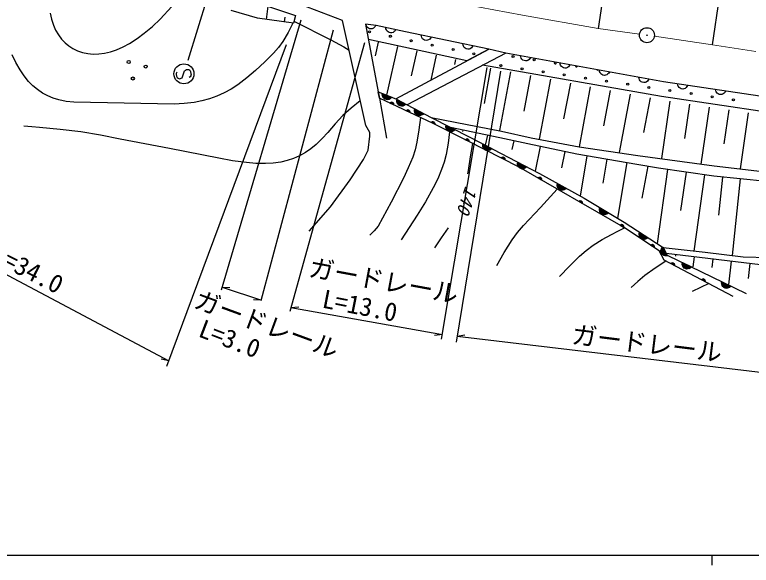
# Model space of a CAD drawing. Units: millimetres, scale not verified. Extents: x 40000 to 680000, y 20000 to 380000.
# Drawn here: x 98747 to 171901, y 204000 to 258710 of the extents above; entities that cross this region are included whole.
import ezdxf
from ezdxf.enums import TextEntityAlignment as Align

# ---------------------------------------------------------------- set-up
doc = ezdxf.new("R2010")
doc.units = ezdxf.units.MM
doc.header["$LTSCALE"] = 1000
doc.linetypes.add('CHAIN', pattern=[18.5, 12, -1.5, 3.5, -1.5])
for name, color, linetype, lineweight in [('M-BGD', 7, 'Continuous', 25), ('M-BMK', 2, 'CHAIN', 13), ('M-TTL-BAND', 7, 'Continuous', 25)]:
    doc.layers.add(name, color=color, linetype=linetype, lineweight=lineweight)
doc.styles.add('ＭＳ ゴシック', font='')
doc.styles.add('ＭＳ 明朝', font='')
doc.styles.get('ＭＳ ゴシック').set_extended_font_data('MS Gothic')
doc.styles.get('ＭＳ 明朝').set_extended_font_data('MS Mincho')

# ---------------------------------------------------------------- blocks, each defined once
blk = doc.blocks.new('BUHIN1')
at = {"color": 7, "linetype": 'Continuous', "lineweight": 25}
for radius in [746, 22.5]:
    blk.add_circle((0, 0), radius, dxfattribs=at)
blk = doc.blocks.new('BUHIN30')
at = {"color": 7, "linetype": 'Continuous', "lineweight": 25}
for p, q in [((-467, -109), (422, 226)), ((377, 276), (-465, -42)), ((-452, 30), (317, 320)), ((253, 363), (-427, 106)), ((-393, 186), (173, 399)), ((41, 416), (-308, 285))]:
    blk.add_line(p, q, dxfattribs=at)
blk.add_lwpolyline([(-468, -176), (-471, -55), (-452, 57), (-399, 194), (-317, 289), (-221, 366), (-76, 420), (48, 427), (172, 409), (302, 341), (392, 271), (468, 176)], close=True, dxfattribs=at)
blk = doc.blocks.new('BUHIN35')
at = {"color": 7, "linetype": 'Continuous', "lineweight": 25}
for p, q in [((369, 286), (-464, -54)), ((-463, -122), (416, 237)), ((-453, 18), (309, 328)), ((244, 369), (-430, 95)), ((-398, 175), (162, 404)), ((30, 417), (-315, 276))]:
    blk.add_line(p, q, dxfattribs=at)
blk.add_lwpolyline([(-463, -189), (-469, -67), (-453, 45), (-404, 183), (-325, 281), (-230, 360), (-87, 418), (36, 428), (161, 414), (292, 349), (385, 281), (463, 189)], close=True, dxfattribs=at)
blk = doc.blocks.new('BUHIN36')
at = {"color": 7, "linetype": 'Continuous', "lineweight": 25}
for p, q in [((185, 51), (-165, -97)), ((-146, -116), (185, 24)), ((181, -5), (-122, -133)), ((-95, -149), (173, -35)), ((160, -68), (-63, -162)), ((-10, -167), (128, -109))]:
    blk.add_line(p, q, dxfattribs=at)
blk.add_lwpolyline([(184, 78), (187, 30), (181, -15), (163, -71), (132, -110), (94, -143), (37, -167), (-12, -171), (-62, -166), (-115, -141), (-152, -115), (-184, -78)], close=True, dxfattribs=at)
blk = doc.blocks.new('BUHIN39')
at = {"color": 7, "linetype": 'Continuous', "lineweight": 25}
for p, q in [((188, 36), (-173, -83)), ((-155, -104), (187, 9)), ((180, -20), (-132, -123)), ((-107, -141), (169, -50)), ((154, -81), (-76, -157)), ((-23, -166), (118, -119))]:
    blk.add_line(p, q, dxfattribs=at)
blk.add_lwpolyline([(190, 63), (189, 14), (180, -30), (156, -84), (122, -121), (82, -150), (23, -169), (-26, -170), (-76, -161), (-126, -131), (-161, -102), (-190, -63)], close=True, dxfattribs=at)
blk = doc.blocks.new('BUHIN41')
at = {"color": 7, "linetype": 'Continuous', "lineweight": 25}
for p, q in [((187, 43), (-169, -90)), ((-151, -110), (186, 16)), ((181, -12), (-127, -128)), ((-102, -145), (171, -43)), ((157, -75), (-70, -159)), ((-17, -166), (123, -114))]:
    blk.add_line(p, q, dxfattribs=at)
blk.add_lwpolyline([(187, 70), (188, 21), (181, -23), (159, -78), (127, -116), (88, -147), (30, -168), (-19, -171), (-69, -164), (-121, -136), (-157, -108), (-187, -70)], close=True, dxfattribs=at)
blk = doc.blocks.new('BUHIN55')
at = {"color": 7, "linetype": 'Continuous', "lineweight": 25}
blk.add_lwpolyline([(-403, -296), (-439, -180), (-448, -66), (-437, 79), (-384, 192), (-310, 290), (-185, 382), (-70, 424), (54, 441), (198, 410), (304, 367), (403, 296)], dxfattribs=at)
blk = doc.blocks.new('BUHIN56')
at = {"color": 7, "linetype": 'Continuous', "lineweight": 25}
blk.add_lwpolyline([(-395, -307), (-434, -191), (-446, -78), (-439, 68), (-389, 182), (-317, 282), (-195, 377), (-81, 422), (43, 442), (187, 415), (295, 375), (395, 307)], dxfattribs=at)
blk = doc.blocks.new('BUHIN57')
at = {"color": 7, "linetype": 'Continuous', "lineweight": 25}
blk.add_lwpolyline([(-384, -320), (-427, -206), (-443, -93), (-441, 52), (-395, 169), (-327, 271), (-208, 370), (-95, 419), (27, 443), (173, 421), (281, 385), (384, 320)], dxfattribs=at)
blk = doc.blocks.new('BUHIN118')
at = {"color": 7, "linetype": 'Continuous', "lineweight": 25}
for centre in [(-420, 1002), (1069, 215), (-395, -747)]:
    blk.add_circle(centre, 155, dxfattribs=at)
blk = doc.blocks.new('BUHIN131')
at = {"color": 7, "linetype": 'Continuous', "lineweight": 25}
blk.add_lwpolyline([(593, 400), (576, 480), (529, 548), (449, 618), (315, 696), (185, 732), (52, 723), (-60, 661), (-122, 564), (-156, 497), (-172, 390), (-139, 307), (172, -240), (179, -348), (150, -476), (81, -575), (3, -639), (-103, -681), (-260, -642), (-458, -526), (-537, -462), (-596, -375), (-627, -270), (-630, -136)], dxfattribs=at)
blk.add_circle((0, 0), 995, dxfattribs=at)

msp = doc.modelspace()

# ---------------------------------------------------------------- linework, layer by layer
at = {"layer": 'M-BGD'}
for p, q in [((163751, 302761), (156681, 257356)), ((168037, 255718), (174913, 300812)), ((117990, 260896), (115928, 254149)), ((121434, 260389), (126623, 258642)), ((131295, 258127), (127136, 259719)), ((122860, 258363), (120253, 259145)), ((123753, 258239), (123935, 259547)), ((126432, 257868), (122860, 258363)), ((125539, 257992), (125607, 258477)), ((126623, 258642), (126432, 257868)), ((127163, 258159), (119252, 231349)), ((126484, 258078), (130157, 256207)), ((133615, 247712), (131295, 258127)), ((134647, 257652), (133584, 257787)), ((133584, 257787), (134856, 251036)), ((137549, 257017), (134647, 257652)), ((123238, 230322), (130423, 257193)), ((145828, 255277), (137549, 257017)), ((130157, 256207), (131440, 255506)), ((143642, 254113), (133876, 256238)), ((125722, 255716), (113829, 223748)), ((133503, 255925), (126076, 229235)), ((131440, 255506), (131953, 255172)), ((134847, 255974), (134547, 254634)), ((136770, 255544), (135687, 250710)), ((136591, 250356), (145828, 255277)), ((147521, 254900), (137736, 249764)), ((138693, 255113), (138138, 252635)), ((140616, 254683), (140061, 252205)), ((145828, 255277), (143642, 254113)), ((147521, 254900), (145828, 255277)), ((163191, 252031), (147521, 254900)), ((142539, 254252), (142428, 253756)), ((141140, 226462), (145669, 253453)), ((162980, 250577), (145214, 253689)), ((146017, 253406), (145361, 249903)), ((146998, 253091), (142590, 226160)), ((147997, 253035), (146902, 247190)), ((149977, 252664), (149313, 249117)), ((151957, 252293), (150841, 246337)), ((153937, 251923), (153267, 248349)), ((174517, 250363), (163191, 252031)), ((134856, 251036), (136591, 250356)), ((134964, 250421), (134856, 251036)), ((134856, 251036), (134964, 250421)), ((155916, 251552), (154801, 245597)), ((157896, 251181), (157236, 247653)), ((140309, 247902), (134964, 250421)), ((134964, 250421), (135656, 246452)), ((136143, 250465), (135259, 250811)), ((135259, 250744), (136097, 250416)), ((136039, 250371), (135273, 250671)), ((135293, 250597), (135970, 250331)), ((135891, 250295), (135328, 250516)), ((135414, 250415), (135761, 250279)), ((136591, 250356), (137736, 249764)), ((137557, 249786), (136713, 250223)), ((159876, 250810), (158789, 245007)), ((161856, 250439), (161213, 247004)), ((179997, 248066), (162980, 250577)), ((136707, 250156), (137506, 249742)), ((137444, 249704), (136713, 250082)), ((136725, 250006), (137371, 249671)), ((137289, 249643), (136751, 249921)), ((136827, 249812), (137158, 249641)), ((137736, 249764), (140106, 248488)), ((163820, 250110), (162977, 244410)), ((165767, 249822), (165263, 246412)), ((167714, 249534), (166877, 243869)), ((138466, 249229), (139258, 248803)), ((139196, 248765), (138471, 249155)), ((139310, 248846), (138473, 249296)), ((138481, 249079), (139122, 248734)), ((139039, 248707), (138507, 248994)), ((138581, 248883), (138909, 248707)), ((169662, 249246), (169162, 245866)), ((171609, 248958), (170785, 243386)), ((140106, 248488), (143961, 246537)), ((140106, 248488), (147109, 247151)), ((134032, 247018), (133615, 247712)), ((143706, 246184), (140309, 247902)), ((141576, 247604), (142379, 247198)), ((142429, 247242), (141582, 247671)), ((142317, 247159), (141583, 247531)), ((141595, 247454), (142244, 247126)), ((142162, 247097), (141623, 247370)), ((141699, 247262), (142031, 247093)), ((146914, 246489), (142040, 247509)), ((133850, 245245), (134032, 246653)), ((134032, 246653), (134032, 247018)), ((143259, 247254), (143224, 247091)), ((143961, 246537), (150877, 242926)), ((145696, 246744), (145486, 245741)), ((147109, 247151), (150030, 246489)), ((73195, 245965), (114046, 224332)), ((143515, 246308), (143854, 246137)), ((143856, 246164), (143535, 246326)), ((143560, 246342), (143853, 246193)), ((143849, 246224), (143589, 246355)), ((143622, 246366), (143838, 246257)), ((143807, 246301), (143674, 246368)), ((148862, 243567), (143706, 246184)), ((149718, 245866), (146914, 246489)), ((148316, 246177), (148126, 245320)), ((154587, 244853), (149718, 245866)), ((150030, 246489), (154820, 245593)), ((133381, 244307), (133850, 245245)), ((150936, 245613), (150426, 243162)), ((153370, 245106), (153037, 243507)), ((154820, 245593), (160624, 244736)), ((147086, 244496), (147425, 244324)), ((147428, 244351), (147107, 244514)), ((147131, 244529), (147425, 244380)), ((147420, 244411), (147161, 244542)), ((147193, 244554), (147409, 244444)), ((147378, 244488), (147246, 244555)), ((160546, 243840), (154587, 244853)), ((155580, 244684), (154900, 240684)), ((157566, 244347), (157162, 241968)), ((160624, 244736), (168207, 243685)), ((132077, 242299), (133381, 244307)), ((159553, 244009), (158613, 238479)), ((162679, 243451), (160546, 243840)), ((161613, 243646), (161035, 240481)), ((168207, 243685), (173581, 243061)), ((159198, 237598), (148862, 243567)), ((150877, 242926), (155290, 240466)), ((163595, 243321), (162550, 235960)), ((168171, 242672), (162679, 243451)), ((165425, 243061), (164884, 239248)), ((130121, 239614), (132077, 242299)), ((167256, 242802), (166181, 235228)), ((173429, 242127), (168171, 242672)), ((169047, 242581), (168654, 238785)), ((170800, 242399), (170010, 234783)), ((152630, 241806), (153416, 241368)), ((153353, 241332), (152634, 241732)), ((153468, 241410), (152638, 241873)), ((152643, 241656), (153279, 241301)), ((153196, 241276), (152667, 241571)), ((152739, 241459), (153065, 241277)), ((155290, 240466), (159274, 238084)), ((127984, 237215), (130121, 239614)), ((156832, 239399), (157604, 238937)), ((157540, 238902), (156834, 239324)), ((156841, 239248), (157465, 238874)), ((157658, 238977), (156842, 239465)), ((157381, 238851), (156862, 239162)), ((156931, 239048), (157251, 238857)), ((159274, 238084), (163157, 235567)), ((162752, 235255), (159198, 237598)), ((161580, 236515), (160783, 237031)), ((161460, 236444), (160769, 236891)), ((160770, 236965), (161525, 236476)), ((160773, 236814), (161384, 236419)), ((161299, 236399), (160792, 236728)), ((160856, 236611), (161169, 236409)), ((161933, 235824), (162251, 235615)), ((162256, 235642), (161955, 235840)), ((161982, 235852), (162256, 235671)), ((162255, 235702), (162012, 235862)), ((162046, 235870), (162248, 235737)), ((162223, 235784), (162098, 235866)), ((163518, 234747), (163076, 235588)), ((163157, 235567), (163547, 234825)), ((163157, 235567), (167310, 235101)), ((163259, 234318), (162752, 235255)), ((162934, 235185), (163108, 234856)), ((163217, 234783), (162935, 235319)), ((162961, 235403), (163300, 234759)), ((163378, 234744), (162995, 235472)), ((163032, 235536), (163451, 234740)), ((174526, 233665), (163459, 234994)), ((163547, 234825), (171383, 230998)), ((164381, 234883), (164361, 234716)), ((167310, 235101), (171086, 234656)), ((170094, 230725), (163259, 234318)), ((166226, 234662), (166105, 233659)), ((168070, 234440), (167970, 233605)), ((169915, 234219), (169634, 231880)), ((171086, 234656), (178985, 234469)), ((171759, 233998), (171579, 232497)), ((119335, 231627), (120114, 231597)), ((119335, 231627), (123242, 230340)), ((123242, 230340), (122463, 230370)), ((126181, 229612), (126957, 229692)), ((126181, 229612), (141218, 226924)), ((141218, 226924), (140442, 226844)), ((142689, 226764), (143459, 226890)), ((142689, 226764), (194410, 220646)), ((114046, 224332), (113282, 224492))]:
    msp.add_line(p, q, dxfattribs=at)
for points in [[(102282, 258860), (102408, 258260), (102595, 257666), (102809, 257176), (103081, 256705), (103389, 256292), (103743, 255918), (104108, 255614), (104517, 255353), (104975, 255135), (105467, 254969), (105996, 254857), (106544, 254802), (107102, 254809), (107651, 254876), (108247, 255013), (108839, 255212), (109505, 255507), (110155, 255861), (110902, 256341), (111618, 256873), (112418, 257551), (113185, 258281), (114349, 259512)], [(126384, 257875), (125899, 256940), (125365, 256041), (124932, 255447), (124451, 254889), (123575, 254019), (122648, 253184), (121795, 252444), (120899, 251747), (120236, 251318), (119532, 250934), (118829, 250616), (118094, 250350), (117332, 250141), (116556, 249991), (115575, 249882), (114589, 249834), (109609, 249929), (104612, 250015), (103858, 250102), (103114, 250248), (102559, 250416), (102024, 250641), (101495, 250930), (100997, 251270), (100536, 251659), (100118, 252091), (99678, 252638), (99287, 253222), (98871, 253960), (98505, 254735)], [(134611, 257657), (134557, 257548), (134485, 257459), (134377, 257361), (134261, 257316), (134140, 257296), (133986, 257315), (133874, 257365), (133772, 257438), (133689, 257560), (133642, 257664), (133619, 257783)], [(136586, 257228), (136523, 257124), (136443, 257042), (136327, 256954), (136207, 256919), (136084, 256910), (135933, 256943), (135826, 257003), (135731, 257085), (135659, 257213), (135621, 257321), (135609, 257442)], [(133072, 250148), (132177, 249441), (131318, 248685), (130563, 247879), (129842, 247021), (129294, 246397), (128695, 245807), (128172, 245384), (127612, 245007), (127039, 244692), (126431, 244427), (125805, 244220), (125163, 244073), (124419, 243970), (123656, 243927), (122710, 243942), (121759, 244017), (120384, 244205), (119020, 244452), (114120, 245401), (109223, 246353), (107272, 246738), (105311, 247063), (103269, 247315), (101209, 247508), (100431, 247572), (99643, 247635)], [(139033, 248503), (138893, 247265), (138692, 246033), (138511, 245279), (138271, 244540), (137838, 243495), (137347, 242467), (136119, 240071), (134830, 237691), (134447, 237234), (134023, 236795)], [(141936, 247079), (141800, 245945), (141603, 244815), (141407, 244065), (141150, 243321), (140756, 242401), (140304, 241496), (139531, 240131), (138701, 238788), (137914, 237560), (137118, 236336)], [(144228, 245919), (143970, 244573), (143772, 243220), (143752, 243061), (143730, 242893)], [(146634, 233776), (147370, 235070), (148153, 236326), (148686, 237071), (149266, 237779), (150965, 239556), (152620, 241374), (152632, 241389)], [(141800, 237530), (141094, 236549), (140426, 235538)], [(152870, 232711), (153835, 233736), (154844, 234720), (155501, 235280), (156195, 235794), (157095, 236364), (158032, 236885), (158657, 237210), (159295, 237534)], [(163416, 234235), (162358, 233533), (161337, 232783), (160649, 232204), (159978, 231603)], [(167682, 231993), (166850, 231620), (166016, 231221)]]:
    msp.add_lwpolyline(points, dxfattribs=at)
for points in [[(136189, 250514), (136110, 250421), (136021, 250352), (135890, 250285), (135766, 250269), (135642, 250277), (135498, 250334), (135402, 250411), (135322, 250507), (135271, 250645), (135251, 250758), (135258, 250879)], [(137608, 249830), (137519, 249746), (137424, 249686), (137286, 249633), (137161, 249631), (137040, 249651), (136902, 249723), (136815, 249810), (136745, 249914), (136709, 250056), (136700, 250170), (136720, 250290)], [(139361, 248889), (139272, 248807), (139175, 248748), (139037, 248697), (138912, 248697), (138790, 248719), (138654, 248793), (138568, 248882), (138500, 248987), (138466, 249130), (138459, 249244), (138481, 249363)], [(142480, 247287), (142392, 247202), (142297, 247141), (142160, 247087), (142035, 247083), (141913, 247103), (141775, 247173), (141687, 247259), (141616, 247363), (141578, 247505), (141569, 247619), (141587, 247738)], [(143495, 246291), (143530, 246324), (143568, 246349), (143623, 246370), (143673, 246372), (143721, 246364), (143777, 246336), (143812, 246302), (143840, 246260), (143855, 246204), (143859, 246158), (143852, 246110)], [(147066, 244478), (147101, 244512), (147139, 244536), (147194, 244558), (147244, 244559), (147293, 244551), (147348, 244523), (147383, 244489), (147412, 244447), (147427, 244391), (147430, 244345), (147423, 244297)], [(153520, 241453), (153429, 241372), (153332, 241315), (153193, 241266), (153068, 241267), (152947, 241292), (152811, 241367), (152727, 241457), (152660, 241563), (152629, 241707), (152624, 241821), (152647, 241940)], [(157711, 239018), (157618, 238940), (157518, 238886), (157378, 238842), (157253, 238847), (157133, 238875), (157000, 238954), (156918, 239047), (156855, 239155), (156828, 239299), (156826, 239414), (156853, 239531)], [(161635, 236554), (161539, 236479), (161438, 236428), (161296, 236389), (161171, 236399), (161052, 236431), (160922, 236515), (160844, 236611), (160784, 236721), (160762, 236866), (160765, 236981), (160796, 237097)], [(161911, 235809), (161950, 235839), (161991, 235859), (162047, 235874), (162097, 235870), (162145, 235856), (162197, 235822), (162228, 235784), (162251, 235740), (162259, 235681), (162258, 235636), (162245, 235589)], [(163585, 234754), (163465, 234736), (163352, 234741), (163209, 234776), (163105, 234846), (163017, 234932), (162944, 235069), (162923, 235191), (162925, 235316), (162977, 235454), (163035, 235552), (163119, 235639)]]:
    msp.add_lwpolyline(points, close=True, dxfattribs=at)
for centre in [(133977, 257002), (136053, 256565), (138129, 256129), (140205, 255693), (142281, 255256), (144356, 254820), (148238, 254547), (150337, 254238), (147034, 253652), (149133, 253343), (151231, 253034), (153330, 252725), (155429, 252416), (157527, 252107), (159626, 251798), (161725, 251489), (163824, 251180), (165922, 250871), (168021, 250562), (170120, 250253)]:
    msp.add_circle(centre, 99.5, dxfattribs=at)
for centre, start, end in [((152435, 253929), 124.42731, 34.81933), ((154534, 253620), 171.60893, 347.63771), ((156633, 253311), 220.77585, 298.47078)]:
    msp.add_arc(centre, 99.5, start, end, dxfattribs=at)
at = {"layer": 'M-BMK'}
for p, q in [((142046, 260000), (149188, 258667)), ((149188, 258667), (156681, 257356)), ((156681, 257356), (160798, 256780)), ((162283, 256567), (168037, 255718)), ((168037, 255718), (172348, 255053))]:
    msp.add_line(p, q, dxfattribs=at)
at = {"layer": 'M-TTL-BAND'}
for p, q in [((40000, 205000), (579000, 205000)), ((168000, 205000), (168000, 204000))]:
    msp.add_line(p, q, dxfattribs=at)

# ---------------------------------------------------------------- block references
at = {"layer": 'M-BGD', "rotation": 131.77296}
for name, p in [('BUHIN1', (161541, 256676)), ('BUHIN55', (139619, 256582)), ('BUHIN55', (143758, 255712)), ('BUHIN118', (110940, 253356)), ('BUHIN56', (149480, 254542)), ('BUHIN131', (115553, 252837)), ('BUHIN56', (153397, 253824)), ('BUHIN56', (157315, 253107)), ('BUHIN56', (161232, 252390)), ('BUHIN57', (165078, 251753)), ('BUHIN57', (168854, 251197)), ('BUHIN36', (136191, 249843)), ('BUHIN36', (137802, 249083)), ('BUHIN36', (140286, 247913)), ('BUHIN30', (145690, 245634)), ('BUHIN30', (149148, 243829)), ('BUHIN39', (150900, 242390)), ('BUHIN39', (154936, 240059)), ('BUHIN39', (159040, 237689)), ('BUHIN41', (164087, 233882)), ('BUHIN35', (165506, 233869)), ('BUHIN41', (167133, 232281)), ('BUHIN35', (169424, 231955))]:
    msp.add_blockref(name, p, dxfattribs=at)

# ---------------------------------------------------------------- texts
at = {"layer": 'M-BGD', "style": 'ＭＳ 明朝', "oblique": 15}
msp.add_text('140', height=1320, rotation=251.4, dxfattribs=at).set_placement((143142, 241886), align=Align.BOTTOM_LEFT)
at = {"layer": 'M-BGD', "style": 'ＭＳ ゴシック'}
for s, rotation, p in [('L=34.0', 333, (96048, 233823)), ('ガードレール', 349.5, (127746, 232203)), ('L=13.0', 349, (129083, 229081)), ('ガードレール', 339.8, (116227, 229156)), ('L=3.0', 339.1, (116673, 226258)), ('ガードレール', 352.9, (153920, 225515))]:
    msp.add_text(s, height=1833, rotation=rotation, dxfattribs=at).set_placement(p, align=Align.BOTTOM_LEFT)

doc.saveas('drawing.dxf')
